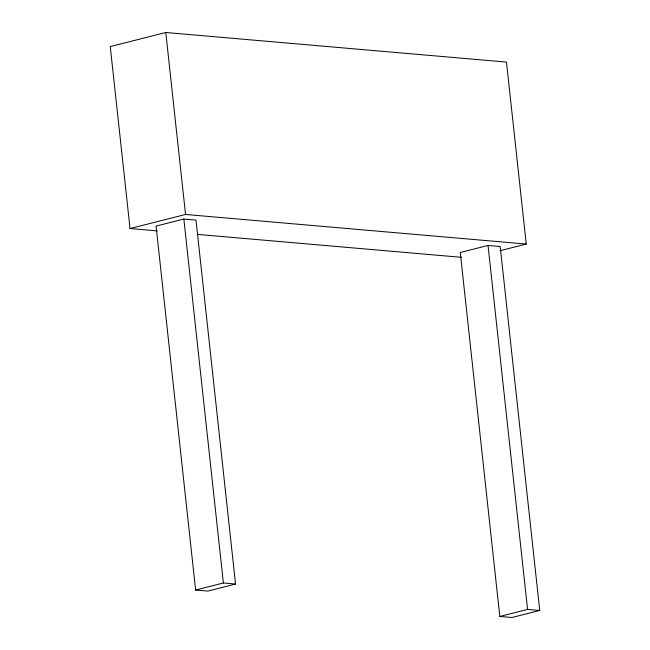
<?xml version="1.0" encoding="UTF-8"?>
<svg xmlns="http://www.w3.org/2000/svg" width="650" height="650" viewBox="0 0 650 650"><rect width="100%" height="100%" fill="white"/><g stroke="black" fill="none" stroke-linecap="round" stroke-linejoin="round"><path stroke-width="0.97" d="M499.948 250.729L526.248 244.059L506.48 62.091L165.782 32.5L110.264 46.572L130.032 228.54L157.324 230.912M130.032 228.54L185.551 214.467L526.248 244.059M183.844 219.05L156.081 226.078L195.618 590.021L207.781 591.086L235.544 584.049L196.007 220.106L183.844 219.05L223.381 582.985L235.544 584.049M488.036 245.464L460.273 252.501L499.809 616.444L511.973 617.5L539.736 610.464L500.199 246.521L488.036 245.464L527.572 609.408L539.736 610.464M195.618 590.021L223.381 582.985M499.809 616.444L527.572 609.408M197.763 234.422L461.63 257.343M165.782 32.5L185.551 214.467"/></g></svg>
